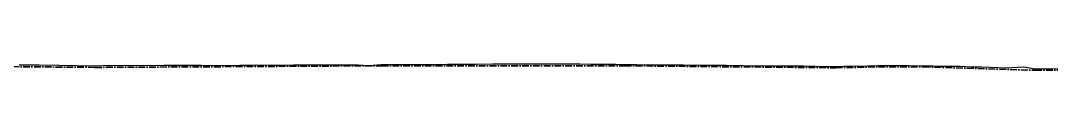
# Model space of a CAD drawing. Extents: x 525858 to 564773, y 2370984 to 2400075.
# Drawn here: x 556199 to 558107, y 2392226 to 2392238 of the extents above; entities that cross this region are included whole.
import ezdxf

# ---------------------------------------------------------------- set-up
doc = ezdxf.new("R2010")
doc.units = 0
doc.linetypes.add('CENTER', pattern=[2, 1.25, -0.25, 0.25, -0.25])
doc.layers.add('pipe_cen', color=1, linetype='CENTER')
doc.layers.add('地形剖面', color=4, linetype='CONTINUOUS')

msp = doc.modelspace()

# ---------------------------------------------------------------- linework, layer by layer
at = {"layer": 'pipe_cen', "linetype": 'CENTER', "lineweight": 35, "ltscale": 10}
msp.add_lwpolyline([(554489.634194, 2392233.589764), (554598.176306, 2392234.246193), (554632.05257, 2392231.741289), (554680.42201, 2392231.741289), (554816.049065, 2392235.022271), (554990.352914, 2392235.203502), (555373.436293, 2392236.268631), (555863.505089, 2392235.398095), (556336.623839, 2392231.0474), (556866.859577, 2392234.046247), (557317.068674, 2392234.046247), (557707.343504, 2392230.324778), (557786.615949, 2392232.02567), (557870.368947, 2392232.02567), (558076.727753, 2392225.655541), (558128.97071, 2392225.655541)], dxfattribs=at)
at = {"layer": '地形剖面', "linetype": 'Continuous', "lineweight": -3}
msp.add_lwpolyline([(556195.744374, 2392235.84635), (556199.832374, 2392235.84635), (556233.296374, 2392235.54635), (556269.536374, 2392235.04635), (556336.623374, 2392233.64835), (556336.623374, 2392233.64835), (556336.623374, 2392233.64835), (556336.697374, 2392233.64635), (556351.400374, 2392234.64635), (556464.343374, 2392235.14635), (556507.650374, 2392235.04635), (556532.665374, 2392235.14635), (556572.588374, 2392234.74635), (556604.428374, 2392234.84635), (556628.664374, 2392235.44635), (556635.355374, 2392235.74635), (556658.464374, 2392235.44635), (556686.095374, 2392235.34635), (556704.025374, 2392235.54635), (556734.290374, 2392235.70635), (556754.313374, 2392235.84635), (556775.238374, 2392235.74635), (556803.161374, 2392235.84635), (556816.783374, 2392235.84635), (556823.782374, 2392235.84635), (556832.627374, 2392235.26735), (556842.117374, 2392234.64635), (556843.016374, 2392234.72335), (556858.500374, 2392236.04635), (556864.836374, 2392236.04635), (556866.859374, 2392236.07035), (556866.859374, 2392236.07035), (556866.859374, 2392236.07035), (556890.159374, 2392236.34635), (556911.724374, 2392236.24635), (556930.948374, 2392236.34635), (556952.068374, 2392236.44635), (556970.460374, 2392236.64635), (556988.865374, 2392236.74635), (557006.823374, 2392236.84635), (557024.070374, 2392237.04635), (557041.689374, 2392237.14635), (557072.767374, 2392237.44635), (557080.064374, 2392237.51335), (557094.639374, 2392237.64635), (557112.857374, 2392237.64635), (557127.771374, 2392237.84635), (557166.014374, 2392237.84635), (557185.943374, 2392237.74635), (557202.471374, 2392237.74635), (557212.826374, 2392237.64735), (557233.895374, 2392237.44635), (557253.969374, 2392237.24635), (557271.887374, 2392237.14635), (557299.574374, 2392236.84635), (557307.158374, 2392236.64635), (557317.068374, 2392236.64635), (557317.068374, 2392236.64635), (557317.068374, 2392236.64635), (557338.762374, 2392236.34635), (557370.816374, 2392235.74635), (557396.980374, 2392236.04635), (557409.691374, 2392235.95735), (557425.404374, 2392235.84635), (557461.134374, 2392235.04635), (557475.969374, 2392234.84635), (557504.719374, 2392234.94635), (557534.900374, 2392234.34635), (557551.227374, 2392234.04635), (557571.327374, 2392234.24635), (557580.166374, 2392233.74635), (557621.572374, 2392233.94635), (557647.063374, 2392233.94635), (557690.248374, 2392232.44635), (557707.343374, 2392232.97635), (557707.343374, 2392232.97635), (557707.343374, 2392232.97635), (557722.487374, 2392233.44635), (557766.007374, 2392233.74635), (557786.598374, 2392234.54635), (557786.616374, 2392234.54635), (557786.616374, 2392234.54635), (557786.616374, 2392234.54635), (557828.112374, 2392234.54635), (557841.329374, 2392234.36235), (557842.476374, 2392234.34635), (557870.369374, 2392234.16135), (557870.369374, 2392234.16135), (557872.569374, 2392234.14635), (557887.981374, 2392234.04635), (557902.529374, 2392233.34635), (557937.898374, 2392233.44635), (557957.983374, 2392232.24635), (557958.126374, 2392232.24335), (557977.246374, 2392231.84635), (557993.201374, 2392231.34635), (558022.557374, 2392230.24635), (558055.793374, 2392232.04635), (558076.727374, 2392228.24835), (558076.727374, 2392228.24835), (558076.727374, 2392228.24835), (558076.736374, 2392228.24635), (558095.934374, 2392228.44635), (558118.952374, 2392228.74635)], dxfattribs=at)

doc.saveas('drawing.dxf')
